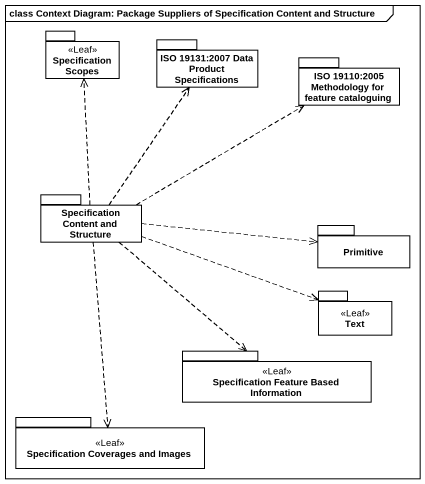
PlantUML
@startuml
mainframe class Context Diagram: Package Suppliers of Specification Content and Structure
package "Specification Scopes" as Specification_Scopes <<Leaf>> {
}
package "ISO 19131:2007 Data Product Specifications" as ISO_19131_2007_Data_Product {
}
package "ISO 19110:2005 Methodology for feature cataloguing" as ISO_19110_2005_Methodology {
}
package "Specification Content and Structure" as Specification_Content_and {
}
package Primitive {
}
package Text <<Leaf>> {
}
package "Specification Feature Based Information" as Specification_Feature_Based <<Leaf>> {
}
package "Specification Coverages and Images" as Specification_Coverages_and <<Leaf>> {
}
Specification_Content_and .up.> Specification_Scopes
Specification_Content_and .up.> ISO_19131_2007_Data_Product
Specification_Content_and .right.> ISO_19110_2005_Methodology
Specification_Content_and .right.> Primitive
Specification_Content_and .right.> Text
Specification_Content_and ..> Specification_Feature_Based
Specification_Content_and ..> Specification_Coverages_and
@enduml
